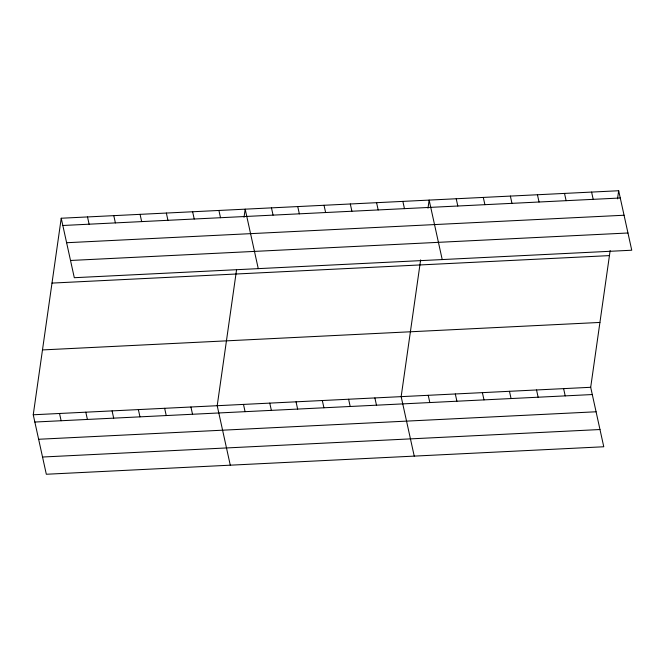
<?xml version="1.0" encoding="UTF-8"?>
<svg xmlns="http://www.w3.org/2000/svg" width="665" height="665" viewBox="0 0 665 665"><rect width="100%" height="100%" fill="white"/><g stroke="black" fill="none" stroke-linecap="round" stroke-linejoin="round"><path stroke-width="1" d="M610.162 250.539L590.695 387.296L603.77 446.764L46.326 474.253L33.25 414.777L61.23 218.236L618.674 190.747L631.75 250.223L74.305 277.704L61.23 218.236M236.532 269.973L217.206 405.708L230.281 465.184M244.03 217.272L245.185 209.167L258.261 268.635M420.629 259.882L401.161 396.639L414.237 456.115M427.986 208.203L429.141 200.09L442.217 259.566M617.519 198.852L618.674 190.747M62.826 225.493L620.27 198.004M66.616 242.725L624.061 215.236M70.523 260.472L627.96 232.991M51.995 283.091L609.439 255.609M42.485 349.923L599.93 322.434M33.25 414.777L590.695 387.296M34.846 422.034L592.291 394.545M38.636 439.266L596.073 411.776M42.535 457.021L599.98 429.532M591.601 192.085L593.197 199.334M564.519 193.415L566.115 200.672M537.445 194.754L539.041 202.01M563.612 388.626L565.208 395.883M510.371 196.084L511.967 203.34M536.539 389.964L538.135 397.221M483.297 197.422L484.893 204.679M509.465 391.294L511.061 398.551M456.223 198.76L457.811 206.017M482.391 392.633L483.987 399.889M455.309 393.971L456.905 401.228M402.865 201.387L404.461 208.644M428.235 395.301L429.831 402.558M376.581 202.684L378.177 209.941M350.305 203.98L351.901 211.237M374.885 397.936L376.481 405.193M324.03 205.277L325.626 212.534M348.601 399.233L350.197 406.49M297.745 206.574L299.341 213.831M322.326 400.529L323.922 407.778M271.47 207.871L273.066 215.128M296.041 401.818L297.637 409.075M269.766 403.115L271.362 410.372M218.91 210.456L220.506 217.713M243.481 404.411L245.077 411.668M192.626 211.753L194.222 219.009M166.35 213.049L167.946 220.306M190.93 407.005L192.526 414.262M140.074 214.346L141.662 221.603M164.646 408.302L166.242 415.559M113.79 215.643L115.386 222.9M138.37 409.598L139.966 416.855M87.514 216.94L89.11 224.196M112.086 410.895L113.682 418.152M85.81 412.192L87.406 419.44M59.526 413.48L61.122 420.737"/></g></svg>
